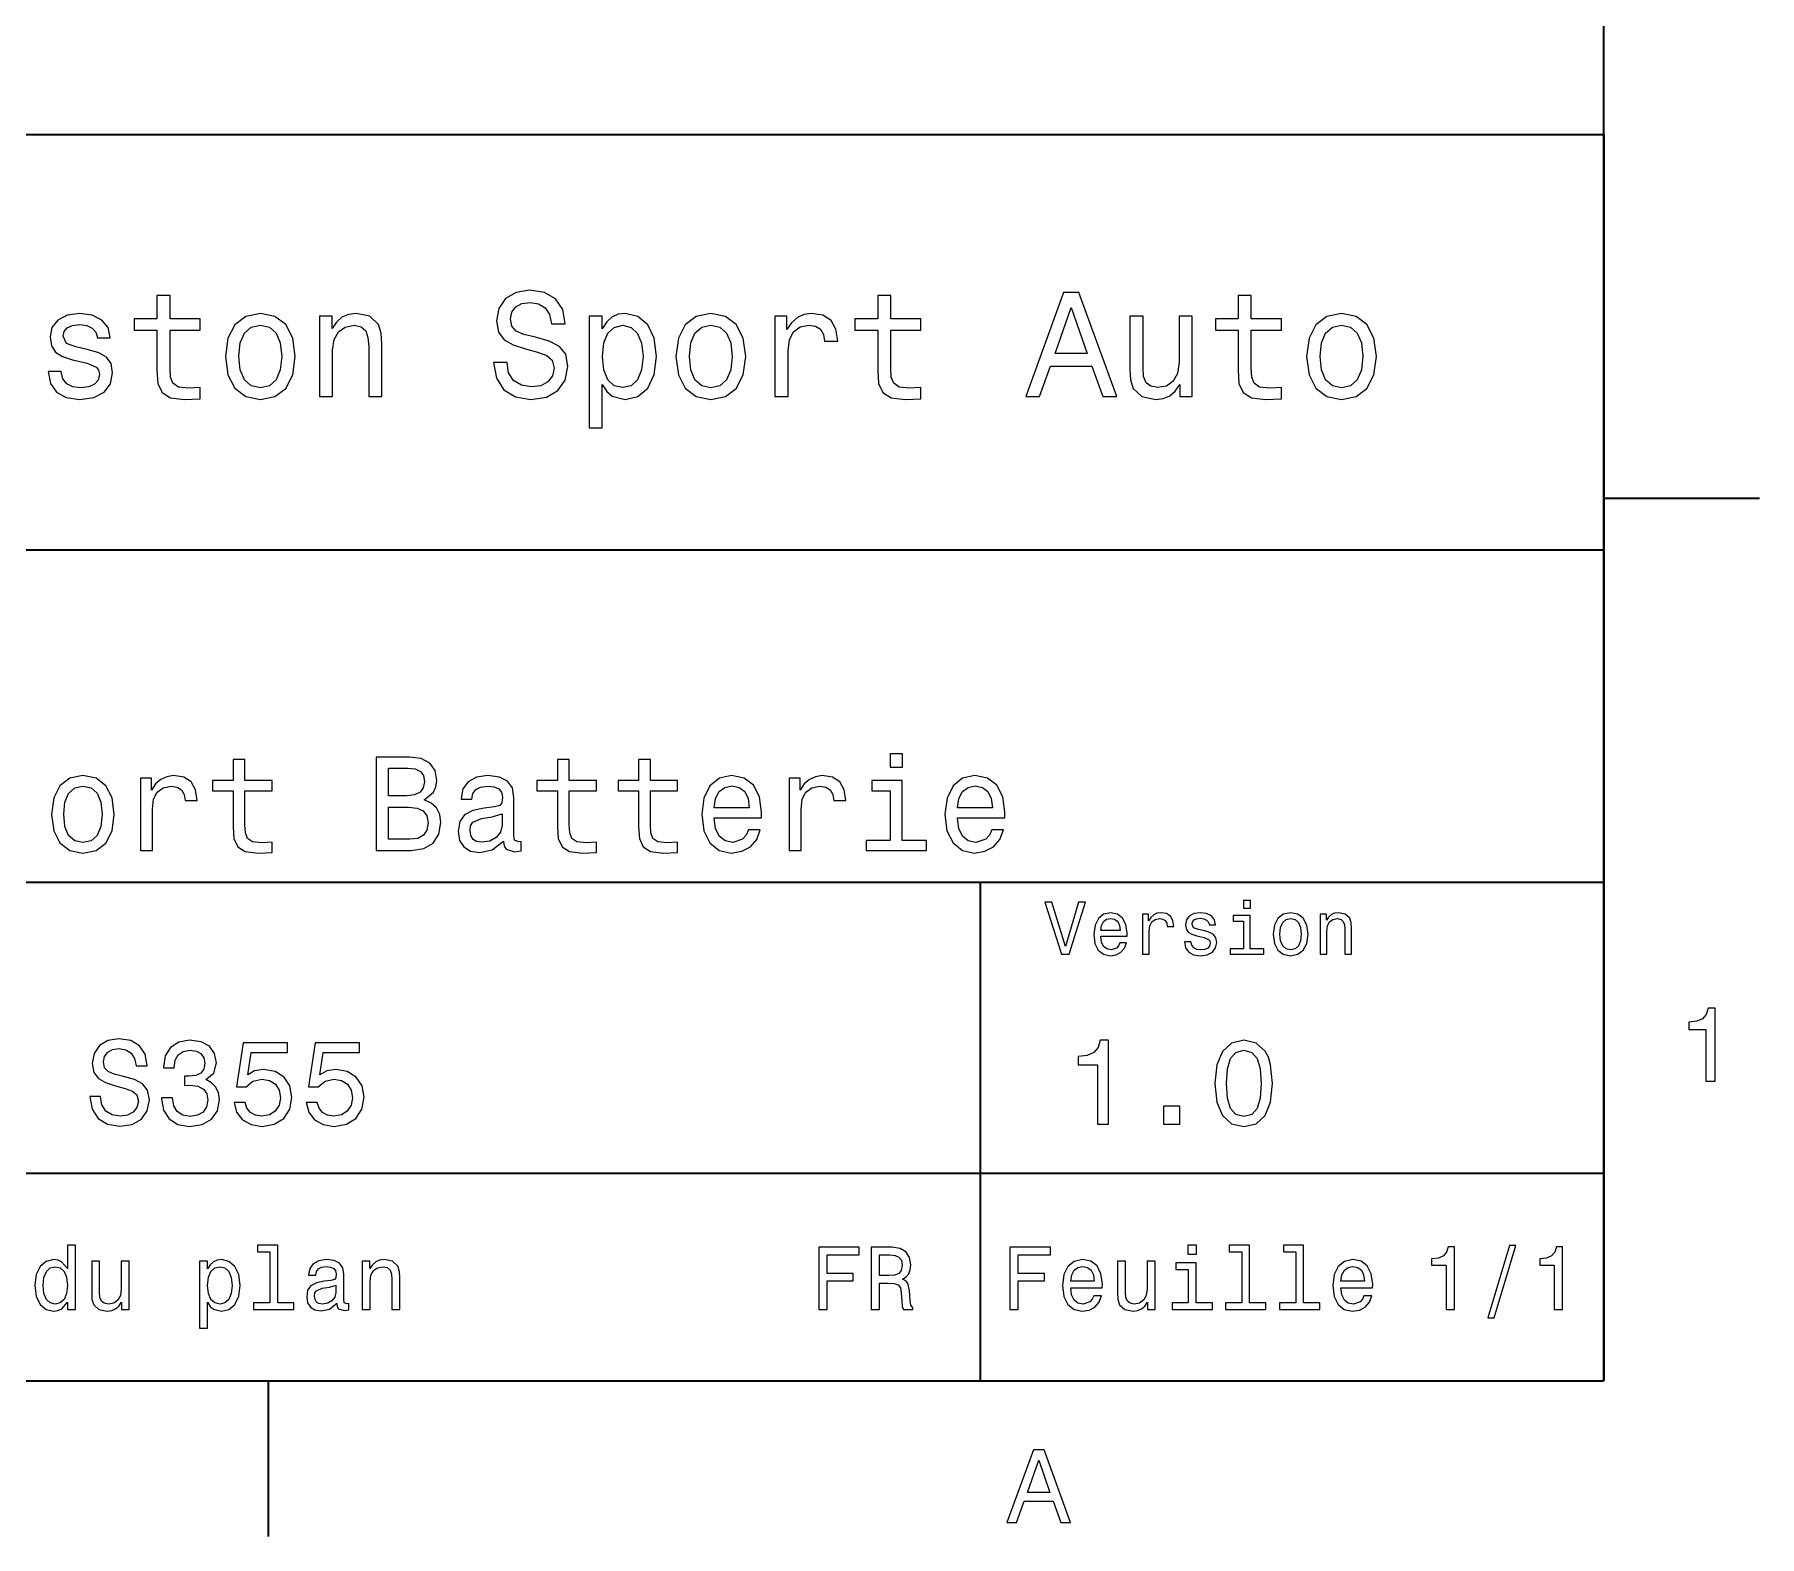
# Model space of a CAD drawing. Extents: x 0 to 297, y 0 to 210.
# Drawn here: x 211.5 to 294.5, y 2.5 to 74.8 of the extents above; entities that cross this region are included whole.
import ezdxf

# ---------------------------------------------------------------- set-up
doc = ezdxf.new("R2010")
doc.units = 0

msp = doc.modelspace()

# ---------------------------------------------------------------- linework, layer by layer
at = {"color": 7, "lineweight": 35}
for p, q in [((287, 10), (287, 200)), ((97, 70), (287, 70)), ((287, 70), (287, 10)), ((162, 50), (287, 50)), ((162, 34), (287, 34)), ((257, 10), (257, 34)), ((162, 20), (287, 20)), ((10, 10), (287, 10)), ((97, 10), (287, 10))]:
    msp.add_line(p, q, dxfattribs=at)
at = {"color": 7, "lineweight": 35, "ltscale": 0.1875}
for p, q in [((287, 52.5), (294.5, 52.5)), ((222.699997, 10), (222.699997, 2.5))]:
    msp.add_line(p, q, dxfattribs=at)
at = {"color": 7, "lineweight": 13}
for points in [[(234.20462, 59.030979), (233.548996, 59.030979), (233.693085, 58.267288), (234.053314, 57.70533), (234.608078, 57.366714), (235.357361, 57.244236), (236.099426, 57.359509), (236.654175, 57.67651), (237.007202, 58.17363), (237.136902, 58.82925), (237.028824, 59.420029), (236.726227, 59.801872), (236.236313, 60.054031), (235.580704, 60.241352), (235.018738, 60.378242), (234.651306, 60.536743), (234.442368, 60.767288), (234.377533, 61.127522), (234.442368, 61.451729), (234.629684, 61.696686), (234.917877, 61.862389), (235.314133, 61.920029), (235.71759, 61.84798), (236.034592, 61.653458), (236.24353, 61.32925), (236.344391, 60.889767), (237, 60.889767), (237, 60.904179), (236.884735, 61.581409), (236.546112, 62.085732), (236.01297, 62.402737), (235.292511, 62.510807), (234.644104, 62.402737), (234.139771, 62.100143), (233.815567, 61.631844), (233.700287, 61.026657), (233.793961, 60.486309), (234.067734, 60.118874), (234.5, 59.873917), (235.09079, 59.6866), (235.674362, 59.520893), (236.113831, 59.362389), (236.380402, 59.131844), (236.47406, 58.757202), (236.387619, 58.375359), (236.164276, 58.087173), (235.825653, 57.907059), (235.386169, 57.849422), (234.896255, 57.928673), (234.521622, 58.159222), (234.283875, 58.533859)], [(259.175781, 57.381123), (259.838623, 57.381123), (260.364563, 58.850864), (262.360229, 58.850864), (262.886169, 57.381123), (263.563416, 57.381123), (261.733429, 62.388329), (260.998566, 62.388329)], [(217.353027, 60.579971), (217.353027, 58.64193), (217.396255, 58.015129), (217.597992, 57.582851), (218.001434, 57.330688), (218.685883, 57.244236), (219.43515, 57.280258), (219.43515, 57.827808), (218.887604, 57.78458), (218.390488, 57.842216), (218.123917, 58.022331), (218.008652, 58.324928), (217.98703, 58.75), (217.98703, 60.579971), (219.43515, 60.579971), (219.43515, 61.120316), (217.98703, 61.120316), (217.98703, 62.251438), (217.353027, 62.251438), (217.353027, 61.120316), (216.257935, 61.120316), (216.257935, 60.579971)], [(252.05043, 60.579971), (252.05043, 58.64193), (252.093658, 58.015129), (252.29538, 57.582851), (252.698853, 57.330688), (253.383286, 57.244236), (254.132568, 57.280258), (254.132568, 57.827808), (253.585022, 57.78458), (253.087891, 57.842216), (252.82132, 58.022331), (252.706055, 58.324928), (252.684448, 58.75), (252.684448, 60.579971), (254.132568, 60.579971), (254.132568, 61.120316), (252.684448, 61.120316), (252.684448, 62.251438), (252.05043, 62.251438), (252.05043, 61.120316), (250.955322, 61.120316), (250.955322, 60.579971)], [(260.595093, 59.463257), (261.365997, 61.667866), (262.136902, 59.463257)], [(269.399109, 60.579971), (269.399109, 58.64193), (269.442352, 58.015129), (269.644073, 57.582851), (270.047546, 57.330688), (270.731995, 57.244236), (271.481262, 57.280258), (271.481262, 57.827808), (270.933716, 57.78458), (270.436584, 57.842216), (270.170013, 58.022331), (270.054749, 58.324928), (270.033142, 58.75), (270.033142, 60.579971), (271.481262, 60.579971), (271.481262, 61.120316), (270.033142, 61.120316), (270.033142, 62.251438), (269.399109, 62.251438), (269.399109, 61.120316), (268.304016, 61.120316), (268.304016, 60.579971)], [(214.060516, 59.636166), (213.44812, 59.780258), (212.994232, 59.945965), (212.842941, 60.28458), (212.886169, 60.522331), (213.03746, 60.695244), (213.282425, 60.803314), (213.635437, 60.846542), (213.97406, 60.803314), (214.240631, 60.67363), (214.413544, 60.479107), (214.485596, 60.219738), (215.105194, 60.219738), (215.105194, 60.23415), (214.997116, 60.70245), (214.701721, 61.069885), (214.240631, 61.30043), (213.635437, 61.386887), (213.023056, 61.30043), (212.57637, 61.062679), (212.29538, 60.709652), (212.208939, 60.262966), (212.273773, 59.830688), (212.475494, 59.528095), (212.806915, 59.311958), (213.289627, 59.16066), (213.995682, 58.987751), (214.427948, 58.807636), (214.543228, 58.663544), (214.586456, 58.447407), (214.521606, 58.180836), (214.348694, 57.979107), (214.067719, 57.849422), (213.693085, 57.806194), (213.296829, 57.849422), (213.008636, 58.000721), (212.814117, 58.245674), (212.734863, 58.584293), (212.122482, 58.584293), (212.223343, 58.007923), (212.518738, 57.590057), (212.98703, 57.337894), (213.635437, 57.244236), (214.312683, 57.337894), (214.809799, 57.590057), (215.112396, 57.993515), (215.220459, 58.519451), (215.141205, 58.973343), (214.917862, 59.283138), (214.55043, 59.484871)], [(220.65274, 59.311958), (220.768005, 58.432995), (221.099426, 57.78458), (221.625366, 57.381123), (222.331421, 57.244236), (223.030258, 57.381123), (223.556198, 57.777374), (223.887604, 58.425793), (224.010086, 59.311958), (223.887604, 60.190922), (223.556198, 60.846542), (223.030258, 61.242794), (222.331421, 61.386887), (221.625366, 61.242794), (221.099426, 60.839336), (220.768005, 60.190922)], [(221.301147, 59.319164), (221.365997, 59.967579), (221.567719, 60.435879), (221.891937, 60.72406), (222.331421, 60.824928), (222.763687, 60.72406), (223.087891, 60.443081), (223.289627, 59.967579), (223.361679, 59.319164), (223.289627, 58.663544), (223.087891, 58.188038), (222.763687, 57.899853), (222.331421, 57.806194), (221.891937, 57.899853), (221.567719, 58.188038), (221.365997, 58.663544)], [(225.177246, 57.381123), (225.811249, 57.381123), (225.811249, 59.614552), (225.876083, 60.12608), (226.085022, 60.500717), (226.409225, 60.731266), (226.841507, 60.817722), (227.187317, 60.745674), (227.403458, 60.551151), (227.511536, 60.226944), (227.547546, 59.794666), (227.547546, 57.381123), (228.181564, 57.381123), (228.181564, 59.924351), (228.15274, 60.435879), (228.023056, 60.86095), (227.597992, 61.25), (226.935165, 61.386887), (226.567719, 61.336452), (226.257935, 61.199566), (225.991364, 60.969017), (225.782425, 60.659222), (225.782425, 61.25), (225.177246, 61.25)], [(238.786743, 60.652016), (238.786743, 61.25), (238.15274, 61.25), (238.15274, 55.882565), (238.786743, 55.882565), (238.786743, 57.971901), (239.010101, 57.633286), (239.262253, 57.409943), (239.896271, 57.244236), (240.50145, 57.381123), (240.976959, 57.791786), (241.286743, 58.440201), (241.402023, 59.319164), (241.286743, 60.190922), (240.976959, 60.839336), (240.50145, 61.242794), (239.896271, 61.386887), (239.550446, 61.343658), (239.255051, 61.206772), (239.002899, 60.976223)], [(239.788193, 57.8134), (239.363129, 57.907059), (239.053314, 58.195244), (238.858795, 58.663544), (238.793945, 59.319164), (238.858795, 59.967579), (239.053314, 60.435879), (239.363129, 60.716858), (239.788193, 60.817722), (240.177246, 60.716858), (240.48703, 60.428673), (240.681564, 59.960373), (240.753601, 59.319164), (240.681564, 58.67075), (240.48703, 58.195244), (240.177246, 57.907059)], [(242.338623, 59.311958), (242.453888, 58.432995), (242.785309, 57.78458), (243.311249, 57.381123), (244.017303, 57.244236), (244.716141, 57.381123), (245.242081, 57.777374), (245.573486, 58.425793), (245.695969, 59.311958), (245.573486, 60.190922), (245.242081, 60.846542), (244.716141, 61.242794), (244.017303, 61.386887), (243.311249, 61.242794), (242.785309, 60.839336), (242.453888, 60.190922)], [(242.98703, 59.319164), (243.05188, 59.967579), (243.253601, 60.435879), (243.57782, 60.72406), (244.017303, 60.824928), (244.449585, 60.72406), (244.773773, 60.443081), (244.97551, 59.967579), (245.047546, 59.319164), (244.97551, 58.663544), (244.773773, 58.188038), (244.449585, 57.899853), (244.017303, 57.806194), (243.57782, 57.899853), (243.253601, 58.188038), (243.05188, 58.663544)], [(247.100861, 57.381123), (247.734863, 57.381123), (247.734863, 59.592937), (247.799713, 60.12608), (247.994232, 60.507923), (248.311249, 60.738472), (248.736313, 60.817722), (249.053314, 60.767288), (249.291077, 60.623199), (249.435165, 60.378242), (249.485596, 60.046829), (250.126801, 60.046829), (250.040344, 60.630402), (249.802597, 61.048271), (249.406342, 61.30043), (248.865997, 61.386887), (248.498566, 61.32925), (248.181549, 61.185158), (247.900574, 60.940201), (247.677246, 60.608788), (247.677246, 61.25), (247.100861, 61.25)], [(267.194519, 61.25), (266.560516, 61.25), (266.560516, 59.016571), (266.488464, 58.497837), (266.279541, 58.123196), (265.955322, 57.892651), (265.530243, 57.820602), (265.19165, 57.878242), (264.975494, 58.051151), (264.853027, 58.346542), (264.824219, 58.764408), (264.824219, 61.25), (264.190186, 61.25), (264.190186, 58.706772), (264.211792, 58.195244), (264.348694, 57.770172), (264.766571, 57.381123), (265.436584, 57.244236), (265.796814, 57.294666), (266.106628, 57.424351), (266.373199, 57.647694), (266.589325, 57.971901), (266.589325, 57.381123), (267.194519, 57.381123)], [(272.698853, 59.311958), (272.814117, 58.432995), (273.145508, 57.78458), (273.671448, 57.381123), (274.377502, 57.244236), (275.076355, 57.381123), (275.602295, 57.777374), (275.933716, 58.425793), (276.056183, 59.311958), (275.933716, 60.190922), (275.602295, 60.846542), (275.076355, 61.242794), (274.377502, 61.386887), (273.671448, 61.242794), (273.145508, 60.839336), (272.814117, 60.190922)], [(273.34726, 59.319164), (273.412109, 59.967579), (273.613831, 60.435879), (273.938019, 60.72406), (274.377502, 60.824928), (274.809784, 60.72406), (275.134003, 60.443081), (275.335724, 59.967579), (275.407776, 59.319164), (275.335724, 58.663544), (275.134003, 58.188038), (274.809784, 57.899853), (274.377502, 57.806194), (273.938019, 57.899853), (273.613831, 58.188038), (273.412109, 58.663544)], [(221.019455, 38.409222), (221.019455, 36.664986), (221.05835, 36.100864), (221.239914, 35.711815), (221.603027, 35.484871), (222.219025, 35.407059), (222.893372, 35.43948), (222.893372, 35.932274), (222.400574, 35.893372), (221.953171, 35.945244), (221.713257, 36.107349), (221.609512, 36.379681), (221.590057, 36.762245), (221.590057, 38.409222), (222.893372, 38.409222), (222.893372, 38.895531), (221.590057, 38.895531), (221.590057, 39.913544), (221.019455, 39.913544), (221.019455, 38.895531), (220.033859, 38.895531), (220.033859, 38.409222)], [(230.213974, 37.961815), (230.667862, 38.337894), (230.784576, 38.590778), (230.823486, 38.902016), (230.739197, 39.388329), (230.486313, 39.738472), (230.077805, 39.95245), (229.507202, 40.030258), (227.905609, 40.030258), (227.905609, 35.530258), (229.597977, 35.530258), (230.201004, 35.621037), (230.648407, 35.886887), (230.927231, 36.308357), (231.02449, 36.87896), (230.966125, 37.261528), (230.810516, 37.57925), (230.557632, 37.812679)], [(236.633286, 38.409222), (236.633286, 36.664986), (236.67218, 36.100864), (236.853745, 35.711815), (237.216858, 35.484871), (237.832855, 35.407059), (238.507202, 35.43948), (238.507202, 35.932274), (238.014404, 35.893372), (237.567001, 35.945244), (237.327087, 36.107349), (237.223343, 36.379681), (237.203888, 36.762245), (237.203888, 38.409222), (238.507202, 38.409222), (238.507202, 38.895531), (237.203888, 38.895531), (237.203888, 39.913544), (236.633286, 39.913544), (236.633286, 38.895531), (235.64769, 38.895531), (235.64769, 38.409222)], [(240.536743, 38.409222), (240.536743, 36.664986), (240.575638, 36.100864), (240.757202, 35.711815), (241.120316, 35.484871), (241.736298, 35.407059), (242.41066, 35.43948), (242.41066, 35.932274), (241.917862, 35.893372), (241.470459, 35.945244), (241.230545, 36.107349), (241.126801, 36.379681), (241.107346, 36.762245), (241.107346, 38.409222), (242.41066, 38.409222), (242.41066, 38.895531), (241.107346, 38.895531), (241.107346, 39.913544), (240.536743, 39.913544), (240.536743, 38.895531), (239.551147, 38.895531), (239.551147, 38.409222)], [(253.245667, 40.185879), (252.642639, 40.185879), (252.642639, 39.537464), (253.245667, 39.537464)], [(212.278809, 37.268009), (212.382568, 36.476944), (212.680832, 35.893372), (213.154175, 35.530258), (213.789627, 35.407059), (214.418579, 35.530258), (214.891937, 35.886887), (215.190201, 36.470459), (215.30043, 37.268009), (215.190201, 38.059078), (214.891937, 38.649136), (214.418579, 39.005764), (213.789627, 39.135445), (213.154175, 39.005764), (212.680832, 38.642651), (212.382568, 38.059078)], [(216.564835, 35.530258), (217.135437, 35.530258), (217.135437, 37.520893), (217.193802, 38.000721), (217.368866, 38.344379), (217.654175, 38.551872), (218.036743, 38.623199), (218.322052, 38.577808), (218.536026, 38.448124), (218.66571, 38.227665), (218.71109, 37.929394), (219.288177, 37.929394), (219.210373, 38.454609), (218.996399, 38.830692), (218.639771, 39.057636), (218.153458, 39.135445), (217.822769, 39.083572), (217.53746, 38.953888), (217.284576, 38.733429), (217.083572, 38.435158), (217.083572, 39.012245), (216.564835, 39.012245)], [(229.384003, 38.162823), (228.502167, 38.162823), (228.502167, 39.492073), (229.435883, 39.492073), (229.786011, 39.453171), (230.03241, 39.336452), (230.181549, 39.135445), (230.233429, 38.837173), (230.175064, 38.538902), (230.01944, 38.331409), (229.753601, 38.201729)], [(234.033142, 35.98415), (234.033142, 35.964695), (234.065552, 35.744236), (234.162811, 35.588615), (234.57132, 35.465416), (234.889038, 35.517288), (234.889038, 35.958214), (234.752869, 35.938759), (234.57132, 36.023052), (234.538895, 36.282421), (234.538895, 38.085014), (234.46109, 38.545387), (234.234146, 38.869595), (233.838608, 39.064121), (233.280975, 39.135445), (232.736298, 39.057636), (232.33429, 38.837173), (232.081406, 38.493515), (231.997116, 38.039623), (231.997116, 38.000721), (232.509369, 38.000721), (232.554749, 38.273052), (232.697403, 38.467579), (232.930832, 38.584293), (233.26152, 38.629681), (233.579254, 38.59726), (233.806183, 38.5), (233.942352, 38.331409), (233.987747, 38.09798), (233.961807, 37.825645), (233.858063, 37.68948), (233.598694, 37.624638), (233.112396, 37.572765), (232.554749, 37.456051), (232.15921, 37.248558), (231.925781, 36.924351), (231.854462, 36.444523), (231.919312, 36.016571), (232.120316, 35.698845), (232.444519, 35.497837), (232.891922, 35.426514), (233.494949, 35.562679)], [(244.174347, 37.105907), (246.456757, 37.105907), (246.463257, 37.371758), (246.359497, 38.117435), (246.074203, 38.675072), (245.620316, 39.012245), (245.017288, 39.135445), (244.427231, 39.005764), (243.973328, 38.642651), (243.681549, 38.052593), (243.577805, 37.274494), (243.675064, 36.476944), (243.966858, 35.893372), (244.414261, 35.530258), (244.997833, 35.407059), (245.503601, 35.491352), (245.918579, 35.711815), (246.223328, 36.061958), (246.398407, 36.528816), (245.83429, 36.528816), (245.717575, 36.269451), (245.548981, 36.074928), (245.069153, 35.919308), (244.699554, 35.990631), (244.420746, 36.217579), (244.239182, 36.587173), (244.174347, 37.086452)], [(247.792496, 35.530258), (248.363098, 35.530258), (248.363098, 37.520893), (248.421463, 38.000721), (248.596527, 38.344379), (248.881836, 38.551872), (249.264404, 38.623199), (249.549713, 38.577808), (249.763687, 38.448124), (249.893372, 38.227665), (249.938751, 37.929394), (250.515839, 37.929394), (250.438034, 38.454609), (250.22406, 38.830692), (249.867432, 39.057636), (249.381119, 39.135445), (249.05043, 39.083572), (248.765121, 38.953888), (248.512238, 38.733429), (248.311234, 38.435158), (248.311234, 39.012245), (247.792496, 39.012245)], [(255.88472, 37.105907), (258.167145, 37.105907), (258.173615, 37.371758), (258.069885, 38.117435), (257.784576, 38.675072), (257.330688, 39.012245), (256.727661, 39.135445), (256.137604, 39.005764), (255.683716, 38.642651), (255.391922, 38.052593), (255.288177, 37.274494), (255.385437, 36.476944), (255.677231, 35.893372), (256.124634, 35.530258), (256.708191, 35.407059), (257.213959, 35.491352), (257.628967, 35.711815), (257.933716, 36.061958), (258.108765, 36.528816), (257.544678, 36.528816), (257.427948, 36.269451), (257.259369, 36.074928), (256.779541, 35.919308), (256.409943, 35.990631), (256.131104, 36.217579), (255.949554, 36.587173), (255.88472, 37.086452)], [(212.862396, 37.274494), (212.920746, 37.858067), (213.10231, 38.279537), (213.394089, 38.538902), (213.789627, 38.629681), (214.17868, 38.538902), (214.470459, 38.286022), (214.652008, 37.858067), (214.716858, 37.274494), (214.652008, 36.684437), (214.470459, 36.256481), (214.17868, 35.997116), (213.789627, 35.912823), (213.394089, 35.997116), (213.10231, 36.256481), (212.920746, 36.684437)], [(244.174347, 37.585735), (244.245667, 38.033138), (244.420746, 38.363831), (244.686584, 38.564842), (245.036743, 38.636166), (245.380402, 38.564842), (245.64624, 38.363831), (245.80835, 38.033138), (245.866699, 37.585735)], [(253.226227, 36.010086), (253.226227, 38.895531), (251.760803, 38.895531), (251.760803, 38.409222), (252.655609, 38.409222), (252.655609, 36.010086), (251.488464, 36.010086), (251.488464, 35.530258), (254.406342, 35.530258), (254.406342, 36.010086)], [(255.88472, 37.585735), (255.956039, 38.033138), (256.131104, 38.363831), (256.396973, 38.564842), (256.747101, 38.636166), (257.090759, 38.564842), (257.356628, 38.363831), (257.518738, 38.033138), (257.577087, 37.585735)], [(229.526657, 36.068443), (228.502167, 36.068443), (228.502167, 37.618156), (229.468292, 37.618156), (229.876801, 37.572765), (230.168579, 37.4366), (230.343658, 37.203171), (230.402008, 36.865993), (230.343658, 36.509365), (230.181549, 36.262966), (229.90921, 36.113831)], [(233.968292, 36.749279), (233.890488, 36.412102), (233.682983, 36.152737), (233.37175, 35.98415), (232.989197, 35.925793), (232.742798, 35.958214), (232.567719, 36.061958), (232.457489, 36.243515), (232.425064, 36.496395), (232.451004, 36.723343), (232.554749, 36.885445), (232.969727, 37.067001), (233.494949, 37.14481), (233.968292, 37.30043)], [(261.71109, 33.03458), (261.08429, 30.905619), (260.439484, 33.03458), (260.09726, 33.03458), (260.904175, 30.530979), (261.264404, 30.530979), (262.053314, 33.03458)], [(262.784576, 31.40634), (264.052582, 31.40634), (264.056183, 31.554033), (263.998566, 31.9683), (263.840057, 32.278099), (263.587891, 32.465416), (263.252869, 32.533859), (262.925079, 32.461815), (262.672913, 32.260086), (262.510803, 31.932276), (262.453156, 31.5), (262.507202, 31.056915), (262.669312, 30.732708), (262.917877, 30.530979), (263.242065, 30.462536), (263.523041, 30.509365), (263.753601, 30.631844), (263.922913, 30.826368), (264.020172, 31.085733), (263.706787, 31.085733), (263.641937, 30.941643), (263.548279, 30.833572), (263.281708, 30.747118), (263.076355, 30.786743), (262.921478, 30.912823), (262.820618, 31.118155), (262.784576, 31.395533)], [(264.794678, 30.530979), (265.111664, 30.530979), (265.111664, 31.636887), (265.144104, 31.903458), (265.241364, 32.094379), (265.399841, 32.209652), (265.612396, 32.249279), (265.770905, 32.224064), (265.889771, 32.152016), (265.961823, 32.029537), (265.98703, 31.863832), (266.307648, 31.863832), (266.264404, 32.155621), (266.145538, 32.364552), (265.947418, 32.490635), (265.677246, 32.533859), (265.49353, 32.505043), (265.335022, 32.432995), (265.194519, 32.310516), (265.082855, 32.144814), (265.082855, 32.465416), (264.794678, 32.465416)], [(267.791779, 31.658501), (267.485596, 31.730547), (267.258636, 31.8134), (267.182983, 31.982708), (267.20462, 32.101585), (267.280273, 32.188038), (267.40274, 32.242073), (267.579254, 32.263687), (267.748566, 32.242073), (267.881836, 32.177231), (267.968292, 32.079971), (268.004333, 31.950287), (268.314117, 31.950287), (268.314117, 31.957493), (268.260101, 32.191643), (268.112396, 32.375359), (267.881836, 32.490635), (267.579254, 32.533859), (267.273041, 32.490635), (267.049713, 32.371758), (266.90921, 32.195244), (266.865997, 31.971901), (266.898407, 31.755764), (266.999268, 31.604465), (267.164978, 31.496397), (267.406342, 31.420748), (267.759369, 31.334293), (267.975494, 31.244236), (268.033142, 31.17219), (268.054749, 31.064121), (268.022339, 30.930836), (267.935883, 30.829971), (267.79538, 30.765129), (267.608063, 30.743515), (267.409943, 30.765129), (267.265839, 30.840778), (267.168579, 30.963255), (267.128967, 31.132565), (266.822754, 31.132565), (266.873199, 30.844379), (267.020905, 30.635447), (267.255035, 30.509365), (267.579254, 30.462536), (267.917877, 30.509365), (268.166412, 30.635447), (268.317719, 30.837175), (268.371765, 31.100143), (268.332123, 31.327089), (268.220459, 31.481987), (268.036743, 31.582851)], [(269.981995, 30.79755), (269.981995, 32.400574), (269.167877, 32.400574), (269.167877, 32.130402), (269.664978, 32.130402), (269.664978, 30.79755), (269.016571, 30.79755), (269.016571, 30.530979), (270.637604, 30.530979), (270.637604, 30.79755)], [(269.992798, 33.117435), (269.657776, 33.117435), (269.657776, 32.757202), (269.992798, 32.757202)], [(271.087891, 31.496397), (271.145538, 31.056915), (271.311249, 30.732708), (271.574219, 30.530979), (271.927246, 30.462536), (272.276672, 30.530979), (272.539612, 30.729107), (272.705322, 31.053314), (272.766571, 31.496397), (272.705322, 31.935879), (272.539612, 32.263687), (272.276672, 32.461815), (271.927246, 32.533859), (271.574219, 32.461815), (271.311249, 32.260086), (271.145538, 31.935879)], [(273.350159, 30.530979), (273.667145, 30.530979), (273.667145, 31.647694), (273.699554, 31.903458), (273.804047, 32.090778), (273.966125, 32.206051), (274.182281, 32.249279), (274.355194, 32.213257), (274.463257, 32.115993), (274.517303, 31.95389), (274.535309, 31.737751), (274.535309, 30.530979), (274.852295, 30.530979), (274.852295, 31.802593), (274.837891, 32.058357), (274.773041, 32.270893), (274.560516, 32.465416), (274.229095, 32.533859), (274.04538, 32.508644), (273.890503, 32.440201), (273.757202, 32.324928), (273.65274, 32.170029), (273.65274, 32.465416), (273.350159, 32.465416)], [(262.784576, 31.672911), (262.824219, 31.921469), (262.921478, 32.105186), (263.069153, 32.216858), (263.263702, 32.256485), (263.45462, 32.216858), (263.602295, 32.105186), (263.692352, 31.921469), (263.724792, 31.672911)], [(271.412109, 31.5), (271.444519, 31.824207), (271.54538, 32.058357), (271.707489, 32.20245), (271.927246, 32.25288), (272.143372, 32.20245), (272.305481, 32.061958), (272.406342, 31.824207), (272.442352, 31.5), (272.406342, 31.17219), (272.305481, 30.934437), (272.143372, 30.790344), (271.927246, 30.743515), (271.707489, 30.790344), (271.54538, 30.934437), (271.444519, 31.17219)], [(291.909241, 24.416786), (292.368164, 24.416786), (292.368164, 27.942001), (292.025208, 27.942001), (291.934448, 27.634365), (291.752899, 27.427593), (291.475525, 27.306557), (291.092224, 27.266211), (291.092224, 26.90814), (291.909241, 26.90814)], [(214.642654, 23.680117), (214.118149, 23.680117), (214.233429, 23.069164), (214.521606, 22.619596), (214.965424, 22.348703), (215.564835, 22.250721), (216.158508, 22.342941), (216.60231, 22.596542), (216.88472, 22.994238), (216.988464, 23.518732), (216.902023, 23.991356), (216.659943, 24.296831), (216.268005, 24.49856), (215.743515, 24.648417), (215.293945, 24.757925), (215, 24.884727), (214.832855, 25.069164), (214.780975, 25.357349), (214.832855, 25.616714), (214.982712, 25.812681), (215.213257, 25.945246), (215.530258, 25.991356), (215.853027, 25.933718), (216.106628, 25.778099), (216.273773, 25.518732), (216.354462, 25.167149), (216.878967, 25.167149), (216.878967, 25.178675), (216.786743, 25.720463), (216.515854, 26.12392), (216.08934, 26.377522), (215.51297, 26.463978), (214.994232, 26.377522), (214.590775, 26.135448), (214.331406, 25.760807), (214.239197, 25.276657), (214.314117, 24.844381), (214.533142, 24.550434), (214.878967, 24.354467), (215.351593, 24.204613), (215.818451, 24.072046), (216.170029, 23.945246), (216.383286, 23.760807), (216.458206, 23.461096), (216.389053, 23.155621), (216.210373, 22.925074), (215.939484, 22.780981), (215.587891, 22.734871), (215.195969, 22.798271), (214.896255, 22.98271), (214.706055, 23.282421)], [(217.570602, 23.616716), (217.570602, 23.57637), (217.662827, 23.023056), (217.933716, 22.60807), (218.360229, 22.342941), (218.925079, 22.244957), (219.52449, 22.342941), (219.97406, 22.596542), (220.262253, 23), (220.365997, 23.518732), (220.319885, 23.858791), (220.193085, 24.135448), (219.985596, 24.348703), (219.708939, 24.504324), (220.083572, 24.815563), (220.216141, 25.311239), (220.129684, 25.760807), (219.881836, 26.100864), (219.478378, 26.314121), (218.925079, 26.38905), (218.406342, 26.296831), (218.008636, 26.043228), (217.749283, 25.639771), (217.662827, 25.103746), (217.662827, 25.063402), (218.175797, 25.063402), (218.221893, 25.432278), (218.371765, 25.697407), (218.613831, 25.858791), (218.953888, 25.916428), (219.253601, 25.870317), (219.472626, 25.749281), (219.605194, 25.553314), (219.657059, 25.288185), (219.605194, 25.005764), (219.466858, 24.815563), (219.224777, 24.700289), (218.896255, 24.665707), (218.671463, 24.671471), (218.671463, 24.216139), (218.953888, 24.227667), (219.317001, 24.175793), (219.587891, 24.037464), (219.749283, 23.812681), (219.806915, 23.518732), (219.743515, 23.184439), (219.57637, 22.9366), (219.311234, 22.780981), (218.959656, 22.729107), (218.596542, 22.786745), (218.331406, 22.959656), (218.164261, 23.236313), (218.100861, 23.616716)], [(221.0634, 23.40346), (221.190201, 22.930836), (221.472626, 22.56196), (221.887604, 22.331413), (222.417862, 22.244957), (223, 22.348703), (223.455322, 22.631124), (223.743515, 23.080692), (223.853027, 23.657061), (223.755035, 24.193085), (223.478378, 24.613834), (223.046112, 24.884727), (222.48703, 24.98271), (222.054749, 24.913546), (221.720459, 24.723343), (221.881836, 25.801153), (223.634003, 25.801153), (223.634003, 26.273777), (221.495682, 26.273777), (221.17868, 24.152739), (221.639771, 24.152739), (221.97406, 24.423632), (222.400574, 24.521614), (222.769455, 24.458214), (223.051865, 24.273777), (223.230545, 23.991356), (223.293945, 23.628242), (223.230545, 23.265131), (223.046112, 22.98271), (222.763687, 22.804035), (222.400574, 22.740635), (222.095093, 22.780981), (221.858795, 22.913546), (221.685883, 23.121038), (221.599426, 23.40346)], [(224.533142, 23.40346), (224.659943, 22.930836), (224.942352, 22.56196), (225.357346, 22.331413), (225.887604, 22.244957), (226.469742, 22.348703), (226.925064, 22.631124), (227.213257, 23.080692), (227.322769, 23.657061), (227.224777, 24.193085), (226.94812, 24.613834), (226.515839, 24.884727), (225.956772, 24.98271), (225.52449, 24.913546), (225.190201, 24.723343), (225.351578, 25.801153), (227.103745, 25.801153), (227.103745, 26.273777), (224.965424, 26.273777), (224.648407, 24.152739), (225.109512, 24.152739), (225.443802, 24.423632), (225.870316, 24.521614), (226.239197, 24.458214), (226.521606, 24.273777), (226.700287, 23.991356), (226.763687, 23.628242), (226.700287, 23.265131), (226.515839, 22.98271), (226.233429, 22.804035), (225.870316, 22.740635), (225.564835, 22.780981), (225.328522, 22.913546), (225.155609, 23.121038), (225.069153, 23.40346)], [(262.631134, 22.360231), (263.155609, 22.360231), (263.155609, 26.38905), (262.763702, 26.38905), (262.659943, 26.037464), (262.452454, 25.801153), (262.135437, 25.662825), (261.697418, 25.616714), (261.697418, 25.207493), (262.631134, 25.207493)], [(268.285309, 24.314121), (268.371765, 23.409224), (268.642639, 22.763689), (269.074921, 22.371759), (269.674347, 22.244957), (270.268005, 22.371759), (270.700287, 22.763689), (270.965424, 23.409224), (271.057648, 24.314121), (270.965424, 25.213257), (270.855896, 25.570606), (270.700287, 25.864553), (270.268005, 26.256485), (269.674347, 26.38905), (269.074921, 26.256485), (268.642639, 25.858791), (268.371765, 25.213257)], [(268.838623, 24.314121), (268.884735, 25.011528), (269.028809, 25.51297), (269.288177, 25.806917), (269.674347, 25.910664), (270.054749, 25.806917), (270.314117, 25.51297), (270.458221, 25.011528), (270.504333, 24.314121), (270.458221, 23.610952), (270.314117, 23.10951), (270.054749, 22.815563), (269.674347, 22.717581), (269.288177, 22.815563), (269.028809, 23.10951), (268.884735, 23.610952)], [(265.806915, 22.360231), (266.602295, 22.360231), (266.602295, 23.219021), (265.806915, 23.219021)], [(213.048996, 13.787464), (213.048996, 13.428675), (213.429398, 13.428675), (213.429398, 16.532421), (213.053314, 16.532421), (213.053314, 15.395534), (212.763687, 15.724064), (212.586456, 15.801874), (212.383286, 15.832133), (212.015854, 15.745678), (211.730545, 15.503603), (211.544662, 15.114553), (211.479828, 14.591499), (211.544662, 14.068444), (211.730545, 13.675073), (212.015854, 13.428675), (212.383286, 13.346542), (212.586456, 13.376801), (212.768005, 13.454611)], [(219.788193, 15.391211), (219.788193, 15.75), (219.407776, 15.75), (219.407776, 12.529539), (219.788193, 12.529539), (219.788193, 13.783141), (219.922195, 13.579971), (220.073486, 13.445966), (220.453888, 13.346542), (220.817001, 13.428675), (221.10231, 13.675073), (221.288193, 14.064121), (221.357346, 14.591499), (221.288193, 15.114553), (221.10231, 15.503603), (220.817001, 15.745678), (220.453888, 15.832133), (220.246399, 15.806196), (220.069168, 15.724064), (219.917877, 15.585735)], [(222.788193, 16.212536), (222.788193, 13.748559), (222.005768, 13.748559), (222.005768, 13.428675), (223.946686, 13.428675), (223.946686, 13.748559), (223.168594, 13.748559), (223.168594, 16.532421), (222.19165, 16.532421), (222.19165, 16.212536)], [(226.01297, 13.731268), (226.01297, 13.7183), (226.034592, 13.571326), (226.099426, 13.46758), (226.371765, 13.385448), (226.583588, 13.42003), (226.583588, 13.713977), (226.492798, 13.701009), (226.371765, 13.757205), (226.350159, 13.930116), (226.350159, 15.131845), (226.298279, 15.438761), (226.146973, 15.6549), (225.883286, 15.784582), (225.511536, 15.832133), (225.148422, 15.78026), (224.880402, 15.633286), (224.711823, 15.404179), (224.655624, 15.101585), (224.655624, 15.075649), (224.997131, 15.075649), (225.027374, 15.257205), (225.122482, 15.386889), (225.278107, 15.464698), (225.498566, 15.494957), (225.710388, 15.473343), (225.861679, 15.408502), (225.952454, 15.29611), (225.982712, 15.140491), (225.965424, 14.958934), (225.896255, 14.868156), (225.723343, 14.824928), (225.399139, 14.790346), (225.027374, 14.712537), (224.763687, 14.574208), (224.608078, 14.358069), (224.560516, 14.038185), (224.60376, 13.752882), (224.737762, 13.541066), (224.953888, 13.407061), (225.252167, 13.35951), (225.654175, 13.450289)], [(227.236313, 13.428675), (227.616714, 13.428675), (227.616714, 14.768732), (227.655624, 15.075649), (227.780975, 15.300432), (227.97551, 15.438761), (228.234879, 15.490635), (228.442368, 15.447407), (228.572052, 15.330692), (228.636887, 15.136168), (228.658508, 14.876801), (228.658508, 13.428675), (229.03891, 13.428675), (229.03891, 14.954612), (229.021622, 15.261528), (228.943817, 15.516571), (228.688766, 15.75), (228.291077, 15.832133), (228.070618, 15.801874), (227.884735, 15.719741), (227.724792, 15.581412), (227.599426, 15.395534), (227.599426, 15.75), (227.236313, 15.75)], [(249.210373, 13.428675), (249.612396, 13.428675), (249.612396, 14.807637), (250.874649, 14.807637), (250.874649, 15.166427), (249.612396, 15.166427), (249.612396, 16.065563), (251.164276, 16.065563), (251.164276, 16.428675), (249.210373, 16.428675)], [(251.734879, 13.428675), (252.136887, 13.428675), (252.136887, 14.695246), (252.547562, 14.695246), (252.850143, 14.682277), (253.040344, 14.621758), (253.144104, 14.479107), (253.187332, 14.224064), (253.208939, 13.835014), (253.234879, 13.579971), (253.286743, 13.428675), (253.740646, 13.428675), (253.740646, 13.510807), (253.64122, 13.631845), (253.606628, 13.856628), (253.57637, 14.340778), (253.502884, 14.699568), (253.403458, 14.81196), (253.247849, 14.894093), (253.420761, 15.002162), (253.541794, 15.153459), (253.619598, 15.34366), (253.645538, 15.572767), (253.585022, 15.93588), (253.412109, 16.208214), (253.126801, 16.372478), (252.737762, 16.428675), (251.734879, 16.428675)], [(252.625366, 16.061239), (252.889053, 16.035303), (253.074936, 15.953171), (253.19165, 15.801874), (253.23056, 15.564121), (253.187332, 15.313401), (253.070618, 15.162104), (252.871765, 15.084294), (252.599426, 15.06268), (252.136887, 15.06268), (252.136887, 16.061239)], [(258.414978, 13.428675), (258.817017, 13.428675), (258.817017, 14.807637), (260.079254, 14.807637), (260.079254, 15.166427), (258.817017, 15.166427), (258.817017, 16.065563), (260.368866, 16.065563), (260.368866, 16.428675), (258.414978, 16.428675)], [(261.341492, 14.479107), (262.863098, 14.479107), (262.867432, 14.656341), (262.798279, 15.153459), (262.608063, 15.525217), (262.305481, 15.75), (261.903473, 15.832133), (261.510101, 15.745678), (261.207489, 15.503603), (261.01297, 15.110231), (260.943817, 14.591499), (261.008636, 14.059798), (261.203156, 13.67075), (261.501434, 13.428675), (261.890503, 13.346542), (262.227661, 13.402739), (262.504333, 13.549712), (262.707489, 13.783141), (262.824219, 14.09438), (262.44812, 14.09438), (262.370331, 13.92147), (262.257935, 13.791787), (261.938049, 13.688041), (261.69165, 13.735591), (261.505768, 13.886888), (261.384735, 14.133286), (261.341492, 14.466139)], [(267.389038, 16.532421), (266.98703, 16.532421), (266.98703, 16.100145), (267.389038, 16.100145)], [(269.572052, 16.212536), (269.572052, 13.748559), (268.789612, 13.748559), (268.789612, 13.428675), (270.73056, 13.428675), (270.73056, 13.748559), (269.952454, 13.748559), (269.952454, 16.532421), (268.975494, 16.532421), (268.975494, 16.212536)], [(272.174347, 16.212536), (272.174347, 13.748559), (271.391937, 13.748559), (271.391937, 13.428675), (273.332855, 13.428675), (273.332855, 13.748559), (272.554749, 13.748559), (272.554749, 16.532421), (271.57782, 16.532421), (271.57782, 16.212536)], [(274.353027, 14.479107), (275.874634, 14.479107), (275.878967, 14.656341), (275.809814, 15.153459), (275.619598, 15.525217), (275.317017, 15.75), (274.914978, 15.832133), (274.521606, 15.745678), (274.219025, 15.503603), (274.024506, 15.110231), (273.955322, 14.591499), (274.020172, 14.059798), (274.214691, 13.67075), (274.51297, 13.428675), (274.902008, 13.346542), (275.239197, 13.402739), (275.515839, 13.549712), (275.719025, 13.783141), (275.835724, 14.09438), (275.459656, 14.09438), (275.381836, 13.92147), (275.26944, 13.791787), (274.949554, 13.688041), (274.703186, 13.735591), (274.517303, 13.886888), (274.39624, 14.133286), (274.353027, 14.466139)], [(279.416443, 13.428675), (279.809814, 13.428675), (279.809814, 16.450289), (279.515839, 16.450289), (279.438049, 16.1866), (279.28241, 16.009367), (279.044678, 15.905621), (278.716125, 15.871038), (278.716125, 15.564121), (279.416443, 15.564121)], [(281.42218, 13.026657), (281.720459, 13.026657), (282.766571, 16.510807), (282.463989, 16.510807)], [(284.621033, 13.428675), (285.014404, 13.428675), (285.014404, 16.450289), (284.720459, 16.450289), (284.642639, 16.1866), (284.48703, 16.009367), (284.249268, 15.905621), (283.920746, 15.871038), (283.920746, 15.564121), (284.621033, 15.564121)], [(212.44812, 15.490635), (212.698853, 15.430116), (212.889053, 15.261528), (213.001434, 14.980548), (213.044678, 14.591499), (213.001434, 14.198127), (212.889053, 13.917148), (212.698853, 13.744237), (212.44812, 13.688041), (212.210373, 13.744237), (212.028824, 13.917148), (211.907776, 14.20245), (211.868881, 14.591499), (211.907776, 14.976225), (212.028824, 15.257205), (212.210373, 15.430116)], [(216.014404, 15.75), (215.634003, 15.75), (215.634003, 14.409943), (215.590775, 14.098703), (215.465424, 13.873919), (215.270889, 13.735591), (215.015854, 13.692364), (214.812683, 13.726946), (214.682999, 13.830692), (214.609512, 14.007925), (214.592224, 14.258646), (214.592224, 15.75), (214.211823, 15.75), (214.211823, 14.224064), (214.224792, 13.917148), (214.306915, 13.662104), (214.557632, 13.428675), (214.959656, 13.346542), (215.175797, 13.376801), (215.361679, 13.454611), (215.521622, 13.588617), (215.651306, 13.783141), (215.651306, 13.428675), (216.014404, 13.428675)], [(220.389053, 13.688041), (220.134003, 13.744237), (219.948135, 13.917148), (219.831421, 14.198127), (219.792511, 14.591499), (219.831421, 14.980548), (219.948135, 15.261528), (220.134003, 15.430116), (220.389053, 15.490635), (220.622482, 15.430116), (220.808365, 15.257205), (220.925079, 14.976225), (220.968307, 14.591499), (220.925079, 14.20245), (220.808365, 13.917148), (220.622482, 13.744237)], [(261.341492, 14.798992), (261.389038, 15.097262), (261.505768, 15.317724), (261.682983, 15.45173), (261.916412, 15.49928), (262.145538, 15.45173), (262.322754, 15.317724), (262.430847, 15.097262), (262.469727, 14.798992)], [(265.400574, 15.75), (265.020172, 15.75), (265.020172, 14.409943), (264.976959, 14.098703), (264.851593, 13.873919), (264.657074, 13.735591), (264.402008, 13.692364), (264.198853, 13.726946), (264.069153, 13.830692), (263.995667, 14.007925), (263.978394, 14.258646), (263.978394, 15.75), (263.597992, 15.75), (263.597992, 14.224064), (263.610962, 13.917148), (263.693085, 13.662104), (263.943817, 13.428675), (264.345825, 13.346542), (264.561951, 13.376801), (264.747833, 13.454611), (264.907776, 13.588617), (265.037476, 13.783141), (265.037476, 13.428675), (265.400574, 13.428675)], [(267.376068, 13.748559), (267.376068, 15.672191), (266.399139, 15.672191), (266.399139, 15.347983), (266.995667, 15.347983), (266.995667, 13.748559), (266.21759, 13.748559), (266.21759, 13.428675), (268.162811, 13.428675), (268.162811, 13.748559)], [(274.353027, 14.798992), (274.400574, 15.097262), (274.517303, 15.317724), (274.694519, 15.45173), (274.927948, 15.49928), (275.157074, 15.45173), (275.33429, 15.317724), (275.442352, 15.097262), (275.481262, 14.798992)], [(225.969742, 14.241355), (225.917877, 14.016571), (225.779541, 13.84366), (225.572052, 13.731268), (225.317017, 13.692364), (225.15274, 13.713977), (225.036026, 13.783141), (224.96254, 13.904179), (224.940933, 14.072767), (224.958221, 14.224064), (225.027374, 14.332133), (225.304047, 14.453171), (225.654175, 14.505044), (225.969742, 14.60879)], [(258.266846, 3.166787), (258.730835, 3.166787), (259.098999, 4.195605), (260.495972, 4.195605), (260.864105, 3.166787), (261.338165, 3.166787), (260.05719, 6.67183), (259.542786, 6.67183)], [(259.260376, 4.624279), (259.799988, 6.167507), (260.33963, 4.624279)]]:
    msp.add_lwpolyline(points, close=True, dxfattribs=at)

doc.saveas('drawing.dxf')
